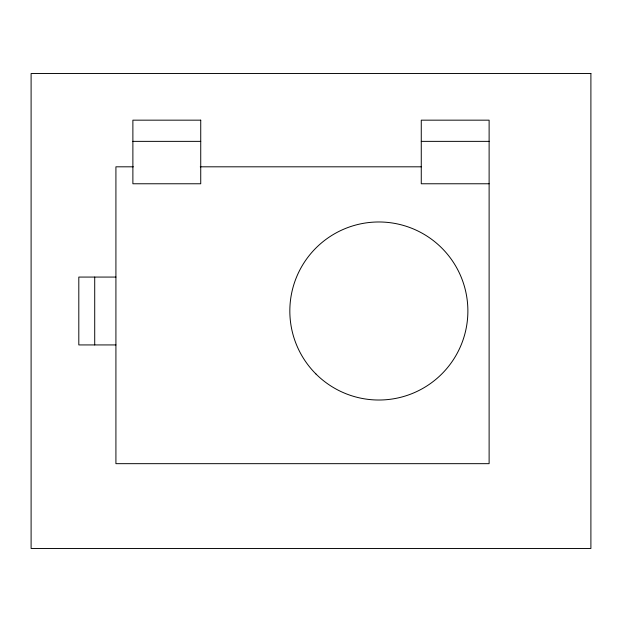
<?xml version="1.0" encoding="UTF-8"?>
<svg xmlns="http://www.w3.org/2000/svg" width="622" height="622" viewBox="0 0 622 622"><rect width="100%" height="100%" fill="white"/><g stroke="black" fill="none" stroke-linecap="round" stroke-linejoin="round"><path stroke-width="0.93" d="M132.883 141.365L200.735 141.365M421.265 141.365L489.117 141.365M133.365 166.813L115.917 166.813L115.917 463.67L489.117 463.67L489.117 120.163L421.265 120.163L421.265 183.77L489.117 183.77M200.253 166.813L421.265 166.813M115.917 277.07L78.807 277.07L78.807 344.93L115.917 344.93M94.715 277.07L94.715 344.93M590.9 73.513L31.1 73.513L31.1 548.487L590.9 548.487L590.9 73.513M200.735 120.163L132.883 120.163L132.883 183.77L200.735 183.77L200.735 120.163M315.906 373.946A89.024 89.024 0 0 0 464.844 334.037A89.024 89.024 0 0 0 355.815 225.008A89.024 89.024 0 0 0 315.906 373.946"/></g></svg>
